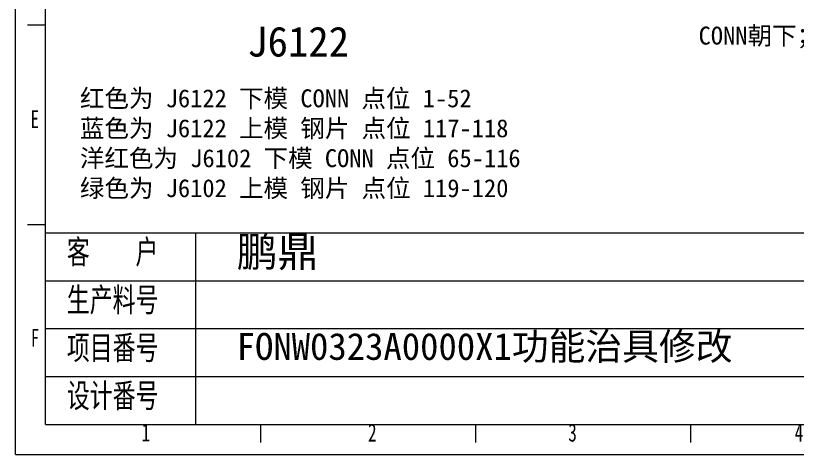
# Model space of a CAD drawing. Header units: millimetres. Extents: x 121 to 715, y 164 to 739.
# Drawn here: x 120.8 to 381.7, y 164.3 to 310.9 of the extents above; entities that cross this region are included whole.
import ezdxf

# ---------------------------------------------------------------- set-up
doc = ezdxf.new("R2010")
doc.units = ezdxf.units.MM
for name, color, linetype in [('0008', 7, 'Continuous'), ('00点位图', 100, 'Continuous'), ('设计图框', 120, 'Continuous')]:
    doc.layers.add(name, color=color, linetype=linetype)
doc.styles.add('SLDTEXTSTYLE0', font='TXT', dxfattribs={"width": 0.7, "bigfont": 'bigfont'})
doc.styles.add('SLDTEXTSTYLE1', font='TXT', dxfattribs={"width": 0.7})
doc.styles.get("Standard").update_dxf_attribs({"font": ''})
doc.styles.get('Standard').set_extended_font_data('SimSun')

# ---------------------------------------------------------------- blocks, each defined once
blk = doc.blocks.new('YHD点位图')
at = {"layer": '00点位图', "color": 4, "linetype": 'Continuous', "lineweight": 18}
for p, q in [((1662.8, 1236.33), (1662.8, 1446.33)), ((1667.8, 1241.33), (1667.8, 1441.33)), ((1667.8, 1307.99), (1664.8, 1307.99)), ((1667.8, 1274.66), (1664.8, 1274.66)), ((1667.8, 1273.33), (1954.8, 1273.33)), ((1692.8, 1273.33), (1692.8, 1241.33)), ((1667.8, 1265.33), (1954.8, 1265.33)), ((1667.8, 1257.33), (1954.8, 1257.33)), ((1667.8, 1249.33), (1954.8, 1249.33)), ((1667.8, 1241.33), (1954.8, 1241.33)), ((1703.67, 1241.33), (1703.67, 1238.33)), ((1739.55, 1241.33), (1739.55, 1238.33)), ((1775.43, 1241.33), (1775.43, 1238.33)), ((1662.8, 1236.33), (1959.8, 1236.33))]:
    blk.add_line(p, q, dxfattribs=at)
at = {"layer": '00点位图', "color": 4, "linetype": 'Continuous', "lineweight": 0, "char_height": 3, "attachment_point": 1, "style": 'SLDTEXTSTYLE1'}
for s, insert in [('E', (1665.27, 1293.81)), ('F', (1665.33, 1257.29)), ('1', (1683.84, 1241.48)), ('2', (1721.61, 1241.46)), ('3', (1755.03, 1241.46)), ('4', (1792.82, 1241.47))]:
    blk.add_mtext(s, dxfattribs=dict(at, insert=insert))
at = {"layer": '00点位图', "color": 4, "linetype": 'Continuous', "lineweight": 18, "char_height": 4, "width": 22.5825, "attachment_point": 1, "style": 'SLDTEXTSTYLE0'}
for s, insert in [('{\\fSimSun|b0|i0|c134|p2;\\C6;客    户}', (1671.35, 1272.15)), ('{\\fSimSun|b0|i0|c134|p2;\\C3;生产料号}', (1671.35, 1264.15)), ('{\\fSimSun|b0|i0|c134|p2;\\C4;项目番号}', (1671.35, 1256.15)), ('{\\fSimSun|b0|i0|c134|p2;\\C1;设计番号}', (1671.35, 1248.15))]:
    blk.add_mtext(s, dxfattribs=dict(at, insert=insert))

msp = doc.modelspace()

# ---------------------------------------------------------------- block references
at = {"layer": '设计图框', "xscale": 2, "yscale": 2, "zscale": 2}
msp.add_blockref('YHD点位图', (-3204.81, -2308.31), dxfattribs=at)

# ---------------------------------------------------------------- texts
at = {"layer": '0008', "color": 1, "attachment_point": 1}
for s, insert, char_height, width in [('CONN{\\fSimSun|b0|i0|c134|p2;朝下；条码朝上}', (348.76, 307.23), 6, 123.925), ('J6122', (198.08, 307.23), 10, 123.925), ('红色为 J6122 下模 CONN 点位 1-52\\P{\\C5;蓝色为 J6122 上模 钢片 点位 117-118\\P\\C6;洋红色为 J6102 下模 CONN 点位 65-116\\P\\C3;绿色为 J6102 上模 钢片 点位 119-120}', (142.24, 286.28), 6, 180.4034)]:
    msp.add_mtext(s, dxfattribs=dict(at, insert=insert, char_height=char_height, width=width))
at = {"layer": '设计图框', "attachment_point": 1}
for s, insert, char_height, width in [('{\\C6;鹏鼎}', (194.58, 237.01), 10, 38.9933), ('{\\C6;FONW0323A0000X1功能治具修改}', (194.58, 204.9), 9, 213.3412)]:
    msp.add_mtext(s, dxfattribs=dict(at, insert=insert, char_height=char_height, width=width))

doc.saveas('drawing.dxf')
